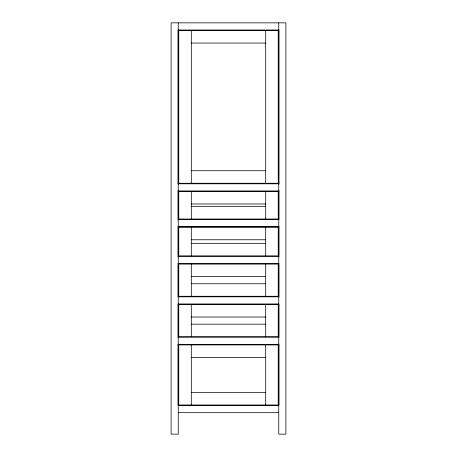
<?xml version="1.0" encoding="UTF-8"?>
<svg xmlns="http://www.w3.org/2000/svg" width="457" height="457" viewBox="0 0 457 457"><rect width="100%" height="100%" fill="white"/><g stroke="black" fill="none" stroke-linecap="round" stroke-linejoin="round"><path stroke-width="0.69" d="M178.247 30.002L278.753 30.002M191.306 43.055L265.694 43.055M191.306 170.741L265.694 170.741M178.07 183.794L278.93 183.794M178.247 190.946L278.753 190.946M179.504 191.66L277.496 191.66M191.306 203.999L265.694 203.999M191.306 206.507L265.694 206.507M178.247 219.56L278.753 219.56M178.247 226.712L278.753 226.712M191.306 239.765L265.694 239.765M191.306 243.341L265.694 243.341M178.247 256.394L278.753 256.394M178.247 263.552L278.753 263.552M191.306 276.605L265.694 276.605M191.306 283.757L265.694 283.757M178.247 296.81L278.753 296.81M178.247 303.962L278.753 303.962M191.306 317.021L265.694 317.021M191.306 324.173L265.694 324.173M178.247 337.226L278.753 337.226M178.247 344.378L278.753 344.378M191.306 357.431L265.694 357.431M191.306 392.483L265.694 392.483M178.247 405.536L278.753 405.536M178.247 412.688L278.753 412.688M278.93 29.985L278.93 184.137M278.93 190.558L278.93 219.817M278.93 226.244L278.93 256.925M278.93 263.352L278.93 296.89M278.93 304.031L278.93 337.569M278.93 343.995L278.93 405.365M278.753 22.85L278.753 434.15L285.905 434.15L285.905 22.85L171.095 22.85L171.095 434.15L178.247 434.15L178.247 22.85M277.496 226.712L179.504 226.712M265.694 30.539L265.694 183.257M265.694 191.483L265.694 219.023M265.694 227.249L265.694 255.863M265.694 264.089L265.694 296.273M265.694 304.499L265.694 336.689M265.694 344.915L265.694 404.999M191.306 30.539L191.306 183.257M191.306 191.483L191.306 219.023M191.306 227.249L191.306 255.863M191.306 264.089L191.306 296.273M191.306 304.499L191.306 336.689M191.306 344.915L191.306 404.999M178.07 29.985L178.07 184.137M178.07 190.558L178.07 219.817M178.07 226.244L178.07 256.925M178.07 263.352L178.07 296.89M178.07 304.031L178.07 337.569M178.07 343.995L178.07 405.365M278.216 30.539L178.784 30.539L178.784 183.257L278.216 183.257L278.216 30.539M278.216 191.483L178.784 191.483L178.784 219.023L278.216 219.023L278.216 191.483M278.216 227.249L178.784 227.249L178.784 255.863L278.216 255.863L278.216 227.249M278.216 264.089L178.784 264.089L178.784 296.273L278.216 296.273L278.216 264.089M278.216 304.499L178.784 304.499L178.784 336.689L278.216 336.689L278.216 304.499M278.216 344.915L178.784 344.915L178.784 404.999L278.216 404.999L278.216 344.915"/></g></svg>
